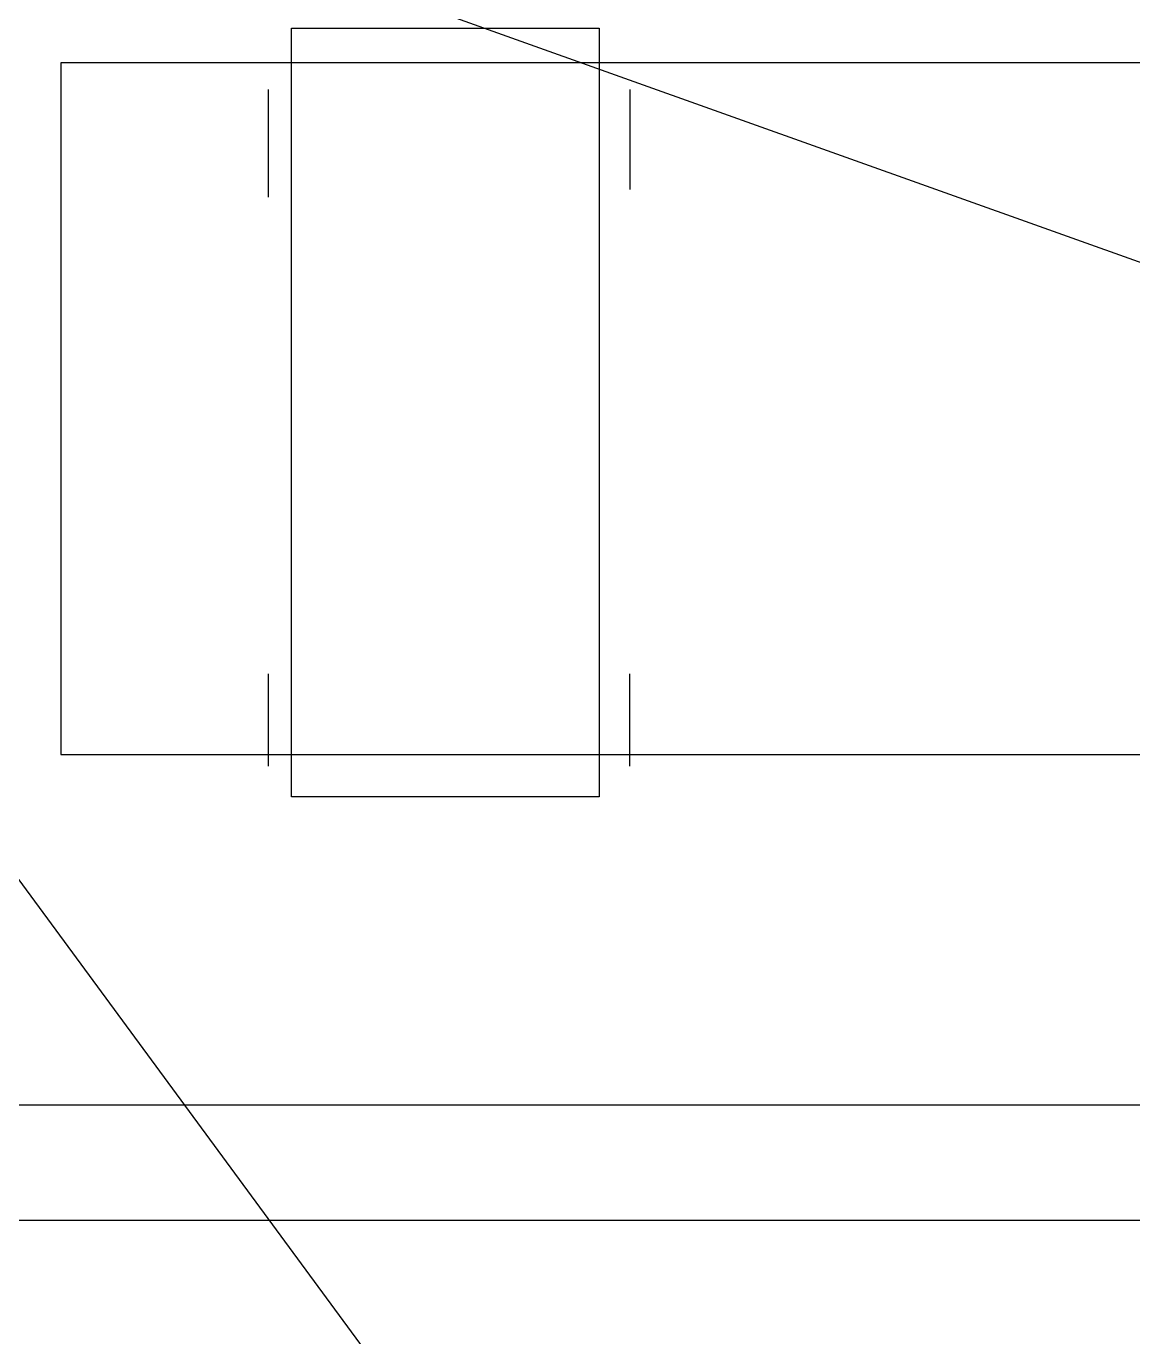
# Model space of a CAD drawing. Header units: inches. Extents: x 567429 to 582707, y 126347 to 133675.
# Drawn here: x 578093 to 578236.9, y 131566.6 to 131737.1 of the extents above; entities that cross this region are included whole.
import ezdxf

# ---------------------------------------------------------------- set-up
doc = ezdxf.new("R2010")
doc.units = ezdxf.units.IN
doc.header["$MEASUREMENT"] = 0
for name, color, linetype in [('FIRE WIRE', 4, 'Continuous'), ('mobl', 11, 'Continuous'), ('SOCKET WIRE', 4, 'Continuous'), ('SOUND WIRE', 4, 'Continuous')]:
    doc.layers.add(name, color=color, linetype=linetype)
doc.linetypes.add('ZIGZAG', pattern='A,0.0001,-0.2,[131,ltypeshp.shx,S=0.2,R=0,X=-0.2,Y=0],-0.4,[131,ltypeshp.shx,S=0.2,R=180,X=0.2,Y=0],-0.2', length=0.8001)

msp = doc.modelspace()

# ---------------------------------------------------------------- linework, layer by layer
at = {"layer": 'FIRE WIRE'}
msp.add_line((578490.83, 131596.75), (577987.54, 131596.75), dxfattribs=at)
at = {"layer": 'mobl', "color": 15}
for p, q in [((578127.49, 131636.88), (578127.49, 131736.88)), ((578127.49, 131736.88), (578167.49, 131736.88)), ((578167.49, 131736.88), (578167.49, 131636.88)), ((578297.49, 131732.38), (578097.49, 131732.38)), ((578097.49, 131732.38), (578097.49, 131642.38)), ((578124.49, 131714.88), (578124.49, 131728.88)), ((578171.49, 131728.88), (578171.49, 131715.88)), ((578124.49, 131640.88), (578124.49, 131652.88)), ((578171.49, 131640.88), (578171.49, 131652.88)), ((578097.49, 131642.38), (578297.49, 131642.38)), ((578167.49, 131636.88), (578127.49, 131636.88))]:
    msp.add_line(p, q, dxfattribs=at)
at = {"layer": 'mobl', "color": 15, "linetype": 'ZIGZAG', "ltscale": 20}
msp.add_line((578058.99, 131581.79), (578300.49, 131581.79), dxfattribs=at)
at = {"layer": 'SOCKET WIRE'}
msp.add_line((577976.85, 131782.61), (578236.82, 131429.24), dxfattribs=at)
at = {"layer": 'SOUND WIRE'}
msp.add_line((577990.67, 131794.75), (578653.13, 131558), dxfattribs=at)

doc.saveas('drawing.dxf')
